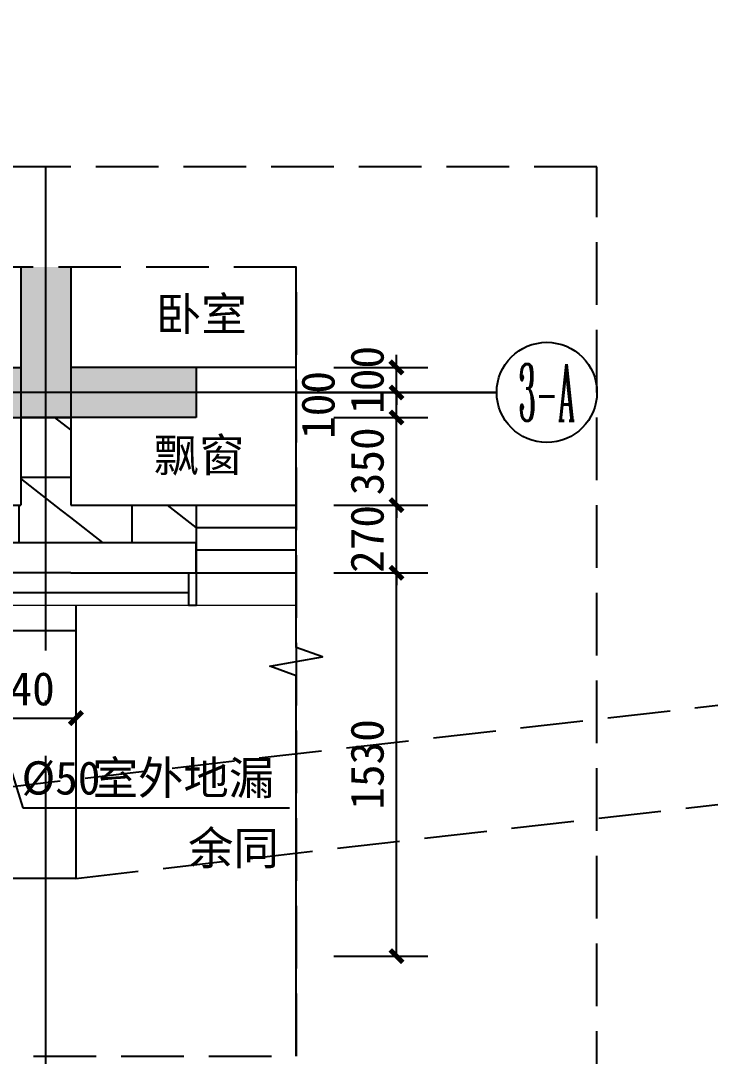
# Model space of a CAD drawing. Extents: x -10817 to 167545, y 26551 to 157048.
# Drawn here: x 20306 to 23057, y 108290 to 112424 of the extents above; entities that cross this region are included whole.
import ezdxf
from ezdxf.enums import TextEntityAlignment as Align
from ezdxf.xclip import XClip

# ---------------------------------------------------------------- set-up
doc = ezdxf.new("R2010")
doc.units = 0
doc.header["$LTSCALE"] = 1000
doc.header["$MEASUREMENT"] = 0
doc.header["$XCLIPFRAME"] = 0
doc.linetypes.add('DASH', pattern=[0.35, 0.25, -0.1])
doc.linetypes.add('DOTE', pattern=[2.42, 2, -0.2, 0.02, -0.2])
doc.layers.get('Defpoints').update_dxf_attribs({"color": 30, "linetype": 'DASH'})
for name, color, linetype in [('120-J-MC$0$A-ANNO-HATC-SOLD', 252, 'Continuous'), ('120-J-MC$0$A-COLU-CONC-HATC', 204, 'Continuous'), ('120-J-MC$0$A-DOOR', 51, 'Continuous'), ('120-J-MC$0$A-WALL-BLOK', 131, 'Continuous'), ('120-J-MC$0$A-WALL-INSL', 241, 'Continuous'), ('120-O-MC$0$A-COLU-CONC-HATC', 204, 'Continuous'), ('120-O-MC$0$A-WALL-BLOK', 131, 'Continuous'), ('120-O-MC$0$A-WALL-INSL', 241, 'Continuous'), ('120-墙体$0$120-墙体$0$A-COLU-CONC-HATC', 204, 'Continuous'), ('120-墙体$0$120-墙体$0$A-WALL-CONC', 9, 'Continuous'), ('125-MC-交接$0$A-COLU-CONC-HATC', 204, 'Continuous'), ('125-MC-交接$0$A-WALL-BLOK', 131, 'Continuous'), ('125-MC-交接$0$A-WALL-INSL', 241, 'Continuous'), ('125-O-MC$0$A-ANNO-HATC-SOLD', 252, 'Continuous'), ('125-O-MC$0$A-COLU-CONC-HATC', 204, 'Continuous'), ('125-O-MC$0$A-DOOR', 51, 'Continuous'), ('125-O-MC$0$A-FLOR-HRAL', 71, 'Continuous'), ('125-O-MC$0$A-WALL-BLOK', 131, 'Continuous'), ('125-O-MC$0$A-WALL-CONC', 9, 'Continuous'), ('125-O-MC$0$A-WALL-INSL', 241, 'Continuous'), ('125-墙体$0$125-墙体$0$A-COLU-CONC-HATC', 204, 'Continuous'), ('125-墙体$0$125-墙体$0$A-WALL-CONC', 9, 'Continuous'), ('125-核心筒-标准层$0$A-COLU-CONC-HATC', 204, 'Continuous'), ('125-核心筒-标准层$0$A-WALL-CONC', 9, 'Continuous'), ('3#-夹层$0$A-ANNO-TEXT', 7, 'Continuous'), ('3#楼二层线脚$0$1#2#住宅楼 平面图$0$A-00-HX-113-wall-01Y$0$HRAL', 31, 'Continuous'), ('3#楼二层线脚$0$110-XJ-1F-1#$0$1#2#住宅楼 平面图$0$A-00-HX-113-wall-01Y$0$HRAL', 31, 'Continuous'), ('3#楼二层线脚$0$A-00-HX-113-wall-01Y$0$HRAL', 31, 'Continuous'), ('3#楼二层线脚$0$bolibeiban剖', 4, 'Continuous'), ('A-ANNO-AXIS-CIRC', 3, 'Continuous'), ('A-ANNO-AXIS-TEXT', 7, 'Continuous'), ('A-ANNO-DIMS', 3, 'Continuous'), ('A-ANNO-DOTE', 10, 'DOTE'), ('A-ANNO-NOTE', 3, 'Continuous'), ('A-ANNO-SYMB', 3, 'Continuous'), ('A-ANNO-TEXT', 7, 'Continuous'), ('A-FLOR-UNDR', 177, 'Continuous'), ('AXIS_TEXT', 7, 'Continuous')]:
    doc.layers.add(name, color=color, linetype=linetype)
doc.layers.add('3#楼二层线脚$0$A-00-15-4#-PM-TF$0$00-装饰-看', color=46, linetype='Continuous', lineweight=5)
doc.layers.add('3#楼首层线脚$0$A-00-15-1#-PM-2F$0$00-装饰-看', color=46, linetype='Continuous', lineweight=5)
doc.styles.add('3#-夹层$0$Standard', font='')
doc.styles.add('_TCH_AXIS', font='COMPLEX', dxfattribs={"bigfont": 'GBCBIG'})
doc.styles.add('_TCH_DIM', font='')
doc.styles.add('_TCH_DIM_T3', font='')
doc.styles.add('COMPLEX', font='COMPLEX')
doc.styles.get('3#-夹层$0$Standard').set_extended_font_data('SimSun')
doc.styles.get('_TCH_DIM').set_extended_font_data('SimSun')
doc.styles.get('_TCH_DIM_T3').set_extended_font_data('SimSun')
doc.dimstyles.new('_TCH_ARCH&&50', dxfattribs={"dimtxt": 132.911392, "dimasz": 50, "dimexe": 125, "dimexo": 150, "dimgap": 50, "dimtad": 1, "dimdec": 0, "dimzin": 0, "dimdsep": 46, "dimtxsty": '_TCH_DIM_T3', "dimblk": 'ARCHTICK', "dimcen": 0.09, "dimclrt": 7, "dimazin": 2, "dimtfac": 1, "dimtdec": 0, "dimtix": 1, "dimtmove": 2, "dimatfit": 3, "dimfxl": 50, "dimtolj": 1, "dimtzin": 0, "dimarcsym": 0})
pattern_1 = [(0, (0, 0), (0, 350), []), (37.875, (400, 0), (-169.6153, 218.0767), []), (90, (400, 0), (-450, 3e-14), [])]

# ---------------------------------------------------------------- blocks, each defined once
blk = doc.blocks.new('120-J-MC$0$$TCHSYS$WIN2D')
for p, q in [((-0.5, 0.5), (0.5, 0.5)), ((-0.5, 0.5), (-0.5, -0.5)), ((0.5, 0.5), (0.5, -0.5)), ((0.5, 0.1667), (-0.5, 0.1667)), ((0.5, -0.1667), (-0.5, -0.1667)), ((-0.5, -0.5), (0.5, -0.5))]:
    blk.add_line(p, q)
blk = doc.blocks.new('120-J-MC')
at = {"layer": '120-J-MC$0$A-COLU-CONC-HATC'}
h = blk.add_hatch(dxfattribs=at)
h.set_pattern_fill('空心砖', color=256, scale=100, style=0)
h.set_pattern_definition(pattern_1)
h.paths.add_polyline_path([(700, -11550), (100, -11550), (100, -11700), (700, -11700)])
at = {"layer": '120-J-MC$0$A-ANNO-HATC-SOLD'}
blk.add_lwpolyline([(-2000, -11000), (100, -11000)], dxfattribs=at)
at = {"layer": '120-J-MC$0$A-WALL-BLOK'}
for p, q in [((700, -11550), (100, -11550)), ((100, -11550), (100, -11700)), ((100, -11700), (700, -11700))]:
    blk.add_line(p, q, dxfattribs=at)
at = {"layer": '120-J-MC$0$A-WALL-INSL'}
for p, q in [((100, -11820), (100, -11700)), ((700, -11820), (100, -11820))]:
    blk.add_line(p, q, dxfattribs=at)
at = {"layer": '120-J-MC$0$A-DOOR', "xscale": 2100, "yscale": 270, "zscale": 270, "rotation": 180}
blk.add_blockref('120-J-MC$0$$TCHSYS$WIN2D', (-950, -11685), dxfattribs=at)
blk = doc.blocks.new('120-J-MC-首层')
at = {"layer": 'Defpoints'}
blk.add_lwpolyline([(-6150, -10950), (-7250, -10950), (-7250, 250), (750, 250), (750, -12150), (-6150, -12150)], close=True, dxfattribs=at)
ref = blk.add_blockref('120-J-MC', (0, 0))
XClip(ref).set_block_clipping_path([(-6170.8192622978, -10950), (-7249.9951632023, -10950), (-7249.9951632023, 250), (750, 250), (750, -12150), (-6170.8192622978, -12150)])
blk = doc.blocks.new('120-O-MC')
at = {"layer": '120-O-MC$0$A-COLU-CONC-HATC'}
h = blk.add_hatch(dxfattribs=at)
h.set_pattern_fill('空心砖', color=256, scale=100, style=0)
h.set_pattern_definition(pattern_1)
h.paths.add_polyline_path([(-9550, -11700.000521), (-9050, -11700.000521), (-9050, -11550.000521), (-9550, -11550.000521)])
at = {"layer": '120-O-MC$0$A-WALL-BLOK'}
for p, q in [((-9050, -11550.000521), (-9550, -11550.000521)), ((-9550, -11700.000521), (-9050, -11700.000521))]:
    blk.add_line(p, q, dxfattribs=at)
at = {"layer": '120-O-MC$0$A-WALL-INSL'}
blk.add_line((-9550, -11820.000521), (-9050, -11820.000521), dxfattribs=at)
blk = doc.blocks.new('125-MC-交接')
at = {"layer": '125-MC-交接$0$A-COLU-CONC-HATC'}
h = blk.add_hatch(dxfattribs=at)
h.set_pattern_fill('空心砖', color=256, scale=100, style=0)
h.set_pattern_definition(pattern_1)
h.paths.add_polyline_path([(-100, -100), (-100, -450), (0, -500), (100, -450), (100, -100)])
h = blk.add_hatch(dxfattribs=at)
h.set_pattern_fill('空心砖', color=256, scale=100, style=0)
h.set_pattern_definition(pattern_1)
h.paths.add_polyline_path([(-100, -450), (-100, -600), (0, -600), (0, -500)])
h = blk.add_hatch(dxfattribs=at)
h.set_pattern_fill('空心砖', color=256, scale=100, style=0)
h.set_pattern_definition(pattern_1)
h.paths.add_polyline_path([(0, -500), (0, -600), (100, -600), (100, -450)])
at = {"layer": '125-MC-交接$0$A-WALL-BLOK'}
for p, q in [((-100, -100), (-100, -450)), ((100, -100), (-100, -100)), ((100, -100), (100, -450)), ((-100, -450), (-100, -450)), ((100, -450), (100, -450)), ((-100, -600), (0, -600)), ((0, -600), (100, -600))]:
    blk.add_line(p, q, dxfattribs=at)
at = {"layer": '125-MC-交接$0$A-WALL-INSL'}
for p, q in [((-100, -720), (0, -720)), ((0, -720), (100, -720))]:
    blk.add_line(p, q, dxfattribs=at)
blk = doc.blocks.new('125-O-MC$0$BGBFG')
at = {"layer": '125-O-MC$0$A-FLOR-HRAL'}
blk.add_lwpolyline([(0, 0), (700, 0), (700, -60), (0, -60)], close=True, dxfattribs=at)
blk.add_lwpolyline([(700, 0), (700, -90)], dxfattribs=at)
blk = doc.blocks.new('125-O-MC$0$$DorLib2D$00000009')
for p, q in [((0.4129, 0.9053), (0.4129, 0.0807)), ((0.4541, 0.9053), (0.4129, 0.9053)), ((0.4541, 0.0807), (0.4541, 0.9053)), ((0.4129, 0.7822), (0.378, 0.7822)), ((0.489, 0.7822), (0.4541, 0.7822)), ((0.4129, 0.6235), (0.378, 0.6235)), ((0.489, 0.6235), (0.4541, 0.6235)), ((-0.4941, 0.0807), (-0.4529, 0.0807)), ((-0.4941, -0.0018), (-0.4941, 0.0807)), ((-0.4529, 0.0807), (-0.4529, 0.0395)), ((0.4129, 0.0807), (0.4541, 0.0807)), ((0.4953, 0.0807), (0.4541, 0.0807)), ((0.4541, 0.0807), (0.4541, 0.0395)), ((0.4953, -0.0018), (0.4953, 0.0807)), ((-0.4529, 0.0395), (-0.4117, 0.0395)), ((-0.4117, 0.0395), (-0.4117, -0.0018)), ((0.4541, 0.0395), (0.4129, 0.0395)), ((0.4129, 0.0395), (0.4129, -0.0018)), ((-0.4941, -0.0018), (-0.4941, -0.0018)), ((-0.4117, -0.0018), (-0.4941, -0.0018)), ((0.4129, -0.0018), (0.4953, -0.0018)), ((0.4953, -0.0018), (0.4953, -0.0018))]:
    blk.add_line(p, q)
at = {"lineweight": 13}
for p, q in [((0.378, 0.7822), (0.378, 0.6235)), ((0.489, 0.7822), (0.489, 0.6235))]:
    blk.add_line(p, q, dxfattribs=at)
blk.add_arc((0.3716, 0.0817), 0.8246, 87.134, 180.0717, dxfattribs=at)
blk = doc.blocks.new('125-O-MC$0$$TCHSYS$WIN2D')
for p, q in [((-0.5, 0.5), (0.5, 0.5)), ((-0.5, 0.5), (-0.5, -0.5)), ((0.5, 0.5), (0.5, -0.5)), ((0.5, 0.1667), (-0.5, 0.1667)), ((0.5, -0.1667), (-0.5, -0.1667)), ((-0.5, -0.5), (0.5, -0.5))]:
    blk.add_line(p, q)
blk = doc.blocks.new('125-O-MC$0$$WINLIB2D$00000001')
at = {"color": 0}
for points in [[(-0.5, 0.5), (-0.5, -0.5)], [(-0.5, 0.5), (0.5, 0.5)], [(0.5, -0.5), (0.5, 0.5)], [(0.5, 0.1667), (-0.5, 0.1667)], [(0.5, -0.1667), (-0.5, -0.1667)], [(-0.5, -0.5), (0.5, -0.5)]]:
    blk.add_lwpolyline(points, dxfattribs=at)
blk = doc.blocks.new('125-O-MC')
at = {"layer": '125-O-MC$0$A-COLU-CONC-HATC'}
h = blk.add_hatch(dxfattribs=at)
h.set_pattern_fill('空心砖', color=256, scale=100, style=0)
h.set_pattern_definition(pattern_1)
h.paths.add_polyline_path([(3670, -11200), (3670, -11700), (3870, -11550), (3870, -11200)])
h = blk.add_hatch(dxfattribs=at)
h.set_pattern_fill('空心砖', color=256, scale=100, style=0)
h.set_pattern_definition(pattern_1)
h.paths.add_polyline_path([(7350, -11200), (7350, -11550), (7450, -11600), (7550, -11550), (7550, -11200)])
h = blk.add_hatch(dxfattribs=at)
h.set_pattern_fill('空心砖', color=256, scale=100, style=0)
h.set_pattern_definition(pattern_1)
h.paths.add_polyline_path([(3670, -11700), (3950, -11700), (3950, -11550), (3870, -11550)])
h = blk.add_hatch(dxfattribs=at)
h.set_pattern_fill('空心砖', color=256, scale=100, style=0)
h.set_pattern_definition(pattern_1)
h.paths.add_polyline_path([(7350, -11550), (6950, -11550), (6950, -11700), (7450, -11700), (7450, -11600)])
h = blk.add_hatch(dxfattribs=at)
h.set_pattern_fill('空心砖', color=256, scale=100, style=0)
h.set_pattern_definition(pattern_1)
h.paths.add_polyline_path([(7450, -11700), (7850, -11700), (7850, -11550), (7550, -11550), (7450, -11600)])
h = blk.add_hatch(dxfattribs=at)
h.set_pattern_fill('空心砖', color=256, scale=100, style=0)
h.set_pattern_definition(pattern_1)
h.paths.add_polyline_path([(10350, -11550), (9849.8, -11550), (9849.8, -11700), (10350, -11700)])
at = {"layer": '125-O-MC$0$A-ANNO-HATC-SOLD'}
for points in [[(3950, -11000), (6950, -11000)], [(7850, -11000), (9850, -11000)]]:
    blk.add_lwpolyline(points, dxfattribs=at)
at = {"layer": '125-O-MC$0$A-DOOR'}
for p, q in [((1900, 220), (2800, 220)), ((1900, -11320), (2800, -11320))]:
    blk.add_line(p, q, dxfattribs=at)
at = {"layer": '125-O-MC$0$A-FLOR-HRAL'}
blk.add_lwpolyline([(6300, -50), (7800, -50), (7800, -100), (6300, -100)], close=True, dxfattribs=at)
at = {"layer": '125-O-MC$0$A-WALL-BLOK'}
for p, q in [((700, -100), (700, 100)), ((2800, -100), (2800, 100)), ((700, -11000), (100, -11000)), ((100, -11000), (100, -11200)), ((700, -11200), (700, -11000)), ((2800, -11200), (2800, -11000)), ((100, -11200), (700, -11200)), ((3670, -11200), (3670, -11700)), ((3870, -11200), (3670, -11200)), ((3870, -11200), (3870, -11550)), ((7350, -11200), (7350, -11550)), ((7550, -11200), (7350, -11200)), ((7550, -11200), (7550, -11550)), ((3950, -11550), (3870, -11550)), ((3950, -11700), (3950, -11550)), ((7350, -11550), (6950, -11550)), ((6950, -11550), (6950, -11700)), ((7850, -11550), (7550, -11550)), ((7850, -11700), (7850, -11550)), ((10350, -11550), (9849.8, -11550)), ((9849.8, -11550), (9849.8, -11700)), ((3670, -11700), (3950, -11700)), ((6950, -11700), (7450, -11700)), ((7450, -11700), (7850, -11700)), ((9849.8, -11700), (10350, -11700))]:
    blk.add_line(p, q, dxfattribs=at)
at = {"layer": '125-O-MC$0$A-WALL-CONC'}
for p, q in [((6300, 100), (6300, -100)), ((7800, 100), (7800, -100))]:
    blk.add_line(p, q, dxfattribs=at)
at = {"layer": '125-O-MC$0$A-WALL-INSL'}
for p, q in [((700, -11320), (700, -11200)), ((100, -11320), (700, -11320)), ((3950, -11820), (3950, -11700)), ((6950, -11820), (6950, -11700)), ((7850, -11820), (7850, -11700)), ((9849.8, -11820), (9849.8, -11700)), ((3950, -11820), (3670, -11820)), ((7450, -11820), (6950, -11820)), ((7850, -11820), (7450, -11820)), ((10350, -11820), (9849.8, -11820))]:
    blk.add_line(p, q, dxfattribs=at)
for points in [[(700, 100), (700, 220), (-220, 220), (-220, -600), (-200, -600), (-200, -3700), (-100, -3700)], [(2800, 100), (2800, 220), (4100, 220), (4100, 100)], [(5300, 100), (5300, 220), (6100, 220), (6100, 200), (6300, 200), (6300, 100)], [(7800, 100), (7800, 200), (8050, 200)], [(-100, -5400), (-200, -5400), (-200, -4400), (-100, -4400)], [(100, -11320), (-220, -11320), (-220, -10500), (-200, -10500), (-200, -6100), (-100, -6100)], [(2800, -11200), (2800, -11320), (3550, -11320), (3550, -11820), (3670, -11820)]]:
    blk.add_lwpolyline(points, dxfattribs=at)
for p in [(3950, -11730), (7850, -11730)]:
    blk.add_blockref('125-O-MC$0$BGBFG', p)
at = {"xscale": -1}
blk.add_blockref('125-O-MC$0$BGBFG', (6950, -11730), dxfattribs=at)
at = {"layer": '125-O-MC$0$A-DOOR', "zscale": 320}
for name, p, xscale, yscale in [('125-O-MC$0$$DorLib2D$00000009', (2350, 60), 900, 900), ('125-O-MC$0$$TCHSYS$WIN2D', (1300, 60), -1200, -320), ('125-O-MC$0$$TCHSYS$WIN2D', (1300, -11160), -1200, 320), ('125-O-MC$0$$DorLib2D$00000009', (2350, -11160), 900, -900)]:
    blk.add_blockref(name, p, dxfattribs=dict(at, xscale=xscale, yscale=yscale))
at = {"layer": '125-O-MC$0$A-DOOR', "rotation": 180}
for name, p, xscale, yscale, zscale in [('125-O-MC$0$$TCHSYS$WIN2D', (7050, 50), -1500, 300, 300), ('125-O-MC$0$$WINLIB2D$00000001', (5450, -11685), 3000, -270, 270), ('125-O-MC$0$$WINLIB2D$00000001', (8849.9, -11685), 1999.827914118767, -270, 270)]:
    blk.add_blockref(name, p, dxfattribs=dict(at, xscale=xscale, yscale=yscale, zscale=zscale))
blk = doc.blocks.new('120-墙体')
at = {"layer": '120-墙体$0$120-墙体$0$A-COLU-CONC-HATC'}
blk.add_hatch(color=256, dxfattribs=at).paths.add_polyline_path([(-9050, -11200), (-9050, -11000), (-9550, -11000), (-9550, -11200)])
at = {"layer": '120-墙体$0$120-墙体$0$A-WALL-CONC'}
for p, q in [((-9050, -11000), (-9550, -11000)), ((-9050, -11200), (-9550, -11200))]:
    blk.add_line(p, q, dxfattribs=at)
at = {"layer": 'Defpoints'}
blk.add_lwpolyline([(-7800, 100), (-7800, -3300), (-7050, -3300), (-7050, -4700), (-8350, -4700), (-8350, -7200), (-9550, -7200), (-9550, -11200)], dxfattribs=at)
blk = doc.blocks.new('125-核心筒-标准层')
at = {"layer": '125-核心筒-标准层$0$A-COLU-CONC-HATC'}
for points in [[(0, -33.3), (-100, -100), (-100, -3900), (0, -3966.7), (100, -3900), (100, -100)], [(-100, -3900), (-100, -4100), (0, -4100), (0, -3966.7)], [(0, -3966.7), (0, -4100), (100, -4100), (100, -3900)]]:
    blk.add_hatch(color=256, dxfattribs=at).paths.add_polyline_path(points)
at = {"layer": '125-核心筒-标准层$0$A-WALL-CONC'}
for p, q in [((-100, -100), (-100, -3900)), ((100, -100), (100, -3900)), ((-100, -3900), (-100, -3900)), ((100, -3900), (100, -3900)), ((-100, -4100), (0, -4100)), ((0, -4100), (100, -4100))]:
    blk.add_line(p, q, dxfattribs=at)
blk = doc.blocks.new('125-墙体')
at = {"layer": '125-墙体$0$125-墙体$0$A-COLU-CONC-HATC'}
blk.add_hatch(color=256, dxfattribs=at).paths.add_polyline_path([(9850, -11000), (9850, -11200), (10350, -11200), (10350, -11000)])
at = {"layer": '125-墙体$0$125-墙体$0$A-WALL-CONC'}
for p, q in [((9850, -11000), (10350, -11000)), ((9850, -11200), (10350, -11200))]:
    blk.add_line(p, q, dxfattribs=at)
blk.add_lwpolyline([(9850, -11000), (9850, -11200)], dxfattribs=at)
at = {"layer": 'Defpoints'}
blk.add_lwpolyline([(8600, 100), (8600, -3300), (7850, -3300), (7850, -4700), (9150, -4700), (9150, -7200), (10350, -7200), (10350, -11200)], dxfattribs=at)
blk = doc.blocks.new('3#楼首层线脚')
at = {"layer": '3#楼首层线脚$0$A-00-15-1#-PM-2F$0$00-装饰-看', "linetype": 'ByBlock'}
blk.add_lwpolyline([(3320.4, -5350), (3320.4, -5700), (10450.6, -5700)], dxfattribs=at)
blk = doc.blocks.new('3#楼二层线脚')
at = {"layer": '3#楼二层线脚$0$1#2#住宅楼 平面图$0$A-00-HX-113-wall-01Y$0$HRAL'}
blk.add_lwpolyline([(-120.5, -4850), (-120.5, -5940), (3320.4, -5940), (3320.4, -4850)], dxfattribs=at)
at = {"layer": '3#楼二层线脚$0$110-XJ-1F-1#$0$1#2#住宅楼 平面图$0$A-00-HX-113-wall-01Y$0$HRAL'}
blk.add_lwpolyline([(3320.4, -4950), (-120.4, -4950)], dxfattribs=at)
at = {"layer": '3#楼二层线脚$0$A-00-15-4#-PM-TF$0$00-装饰-看', "color": 251}
for points in [[(-2600.1, -4850), (-600.2, -4850)], [(-570.2, -4850), (570.2, -4850)]]:
    blk.add_lwpolyline(points, dxfattribs=at)
at = {"layer": '3#楼二层线脚$0$A-00-HX-113-wall-01Y$0$HRAL'}
blk.add_lwpolyline([(-600.2, -4720), (-600.2, -4850), (-570.2, -4850), (-570.2, -4720)], dxfattribs=at)
at = {"layer": '3#楼二层线脚$0$bolibeiban剖'}
blk.add_lwpolyline([(-570.2, -4800), (570.2, -4800)], dxfattribs=at)
blk = doc.blocks.new('_ArchTick')
at = {"color": 0, "linetype": 'ByBlock', "const_width": 0.4}
blk.add_lwpolyline([(-0.5, -0.5), (0.5, 0.5)], dxfattribs=at)
blk = doc.blocks.new('*D2773')
at = {"layer": 'A-ANNO-DIMS', "color": 0, "lineweight": -2, "transparency": 16777216}
for p, q in [((20085.6, 109889.5), (20085.6, 109514.5)), ((20526.1, 109889.5), (20526.1, 109514.5)), ((20085.6, 109639.5), (20526.1, 109639.5))]:
    blk.add_line(p, q, dxfattribs=at)
at = {"layer": 'Defpoints', "color": 0, "transparency": 16777216}
for p in [(20085.6, 110039.5), (20526.1, 110039.5), (20526.1, 109639.5)]:
    blk.add_point(p, dxfattribs=at)
at = {"layer": 'A-ANNO-DIMS', "color": 0, "lineweight": -2, "transparency": 16777216, "xscale": 50, "yscale": 50, "zscale": 50, "rotation": 180}
blk.add_blockref('_ArchTick', (20085.6, 109639.5), dxfattribs=at)
at = {"layer": 'A-ANNO-DIMS', "color": 0, "lineweight": -2, "transparency": 16777216, "xscale": 50, "yscale": 50, "zscale": 50}
blk.add_blockref('_ArchTick', (20526.1, 109639.5), dxfattribs=at)
at = {"layer": 'A-ANNO-DIMS', "color": 7, "transparency": 16777216, "insert": (20305.9, 109756), "char_height": 132.91, "attachment_point": 5, "style": '_TCH_DIM_T3'}
blk.add_mtext('\\A1;440', dxfattribs=at)
blk = doc.blocks.new('*D3200')
at = {"layer": 'A-ANNO-DIMS', "color": 0, "lineweight": -2, "transparency": 16777216}
for p, q in [((21555.2, 110219.7), (21930.2, 110219.7)), ((21805.2, 108689.7), (21805.2, 110219.7)), ((21555.2, 108689.7), (21930.2, 108689.7))]:
    blk.add_line(p, q, dxfattribs=at)
at = {"layer": 'Defpoints', "color": 0, "transparency": 16777216}
for p in [(21405.2, 110219.7), (21805.2, 110219.7), (21405.2, 108689.7)]:
    blk.add_point(p, dxfattribs=at)
at = {"layer": 'A-ANNO-DIMS', "color": 0, "lineweight": -2, "transparency": 16777216, "xscale": 50, "yscale": 50, "zscale": 50}
for p, rotation in [((21805.2, 110219.7), 90), ((21805.2, 108689.7), 270)]:
    blk.add_blockref('_ArchTick', p, dxfattribs=dict(at, rotation=rotation))
at = {"layer": 'A-ANNO-DIMS', "color": 7, "transparency": 16777216, "insert": (21688.7, 109454.7), "char_height": 132.91, "attachment_point": 5, "rotation": 90, "style": '_TCH_DIM_T3'}
blk.add_mtext('\\A1;1530', dxfattribs=at)
blk = doc.blocks.new('*D3201')
at = {"layer": 'A-ANNO-DIMS', "color": 0, "lineweight": -2, "transparency": 16777216}
for p, q in [((21805.2, 110489.7), (21805.2, 110539.7)), ((21555.2, 110489.7), (21930.2, 110489.7)), ((21805.2, 110219.7), (21805.2, 110489.7)), ((21555.2, 110219.7), (21930.2, 110219.7)), ((21805.2, 110219.7), (21805.2, 110169.7))]:
    blk.add_line(p, q, dxfattribs=at)
at = {"layer": 'Defpoints', "color": 0, "transparency": 16777216}
for p in [(21405.2, 110489.7), (21805.2, 110489.7), (21405.2, 110219.7)]:
    blk.add_point(p, dxfattribs=at)
at = {"layer": 'A-ANNO-DIMS', "color": 0, "lineweight": -2, "transparency": 16777216, "xscale": 50, "yscale": 50, "zscale": 50}
for p, rotation in [((21805.2, 110489.7), 270), ((21805.2, 110219.7), 90)]:
    blk.add_blockref('_ArchTick', p, dxfattribs=dict(at, rotation=rotation))
at = {"layer": 'A-ANNO-DIMS', "color": 7, "transparency": 16777216, "insert": (21688.7, 110354.7), "char_height": 132.91, "attachment_point": 5, "rotation": 90, "style": '_TCH_DIM_T3'}
blk.add_mtext('\\A1;270', dxfattribs=at)
blk = doc.blocks.new('*D3202')
at = {"layer": 'A-ANNO-DIMS', "color": 0, "lineweight": -2, "transparency": 16777216}
for p, q in [((21805.2, 110839.7), (21805.2, 110889.7)), ((21555.2, 110839.7), (21930.2, 110839.7)), ((21805.2, 110489.7), (21805.2, 110839.7)), ((21555.2, 110489.7), (21930.2, 110489.7)), ((21805.2, 110489.7), (21805.2, 110439.7))]:
    blk.add_line(p, q, dxfattribs=at)
at = {"layer": 'Defpoints', "color": 0, "transparency": 16777216}
for p in [(21405.2, 110839.7), (21805.2, 110839.7), (21405.2, 110489.7)]:
    blk.add_point(p, dxfattribs=at)
at = {"layer": 'A-ANNO-DIMS', "color": 0, "lineweight": -2, "transparency": 16777216, "xscale": 50, "yscale": 50, "zscale": 50}
for p, rotation in [((21805.2, 110839.7), 270), ((21805.2, 110489.7), 90)]:
    blk.add_blockref('_ArchTick', p, dxfattribs=dict(at, rotation=rotation))
at = {"layer": 'A-ANNO-DIMS', "color": 7, "transparency": 16777216, "insert": (21688.7, 110664.7), "char_height": 132.91, "attachment_point": 5, "rotation": 90, "style": '_TCH_DIM_T3'}
blk.add_mtext('\\A1;350', dxfattribs=at)
blk = doc.blocks.new('*D3203')
at = {"layer": 'A-ANNO-DIMS', "color": 0, "lineweight": -2, "transparency": 16777216}
for p, q in [((21555.2, 110939.7), (21930.2, 110939.7)), ((21805.2, 110839.7), (21805.2, 110939.7)), ((21555.2, 110839.7), (21930.2, 110839.7))]:
    blk.add_line(p, q, dxfattribs=at)
at = {"layer": 'Defpoints', "color": 0, "transparency": 16777216}
for p in [(21405.2, 110939.7), (21805.2, 110939.7), (21405.2, 110839.7)]:
    blk.add_point(p, dxfattribs=at)
at = {"layer": 'A-ANNO-DIMS', "color": 0, "lineweight": -2, "transparency": 16777216, "xscale": 50, "yscale": 50, "zscale": 50}
for p, rotation in [((21805.2, 110939.7), 90), ((21805.2, 110839.7), 270)]:
    blk.add_blockref('_ArchTick', p, dxfattribs=dict(at, rotation=rotation))
at = {"layer": 'A-ANNO-DIMS', "color": 7, "transparency": 16777216, "insert": (21492.7, 110889.7), "char_height": 132.91, "attachment_point": 5, "rotation": 90, "style": '_TCH_DIM_T3'}
blk.add_mtext('\\A1;100', dxfattribs=at)
blk = doc.blocks.new('*D3204')
at = {"layer": 'A-ANNO-DIMS', "color": 0, "lineweight": -2, "transparency": 16777216}
for p, q in [((21805.2, 111039.7), (21805.2, 111089.7)), ((21555.2, 111039.7), (21930.2, 111039.7)), ((21805.2, 110939.7), (21805.2, 111039.7)), ((21555.2, 110939.7), (21930.2, 110939.7)), ((21805.2, 110939.7), (21805.2, 110889.7))]:
    blk.add_line(p, q, dxfattribs=at)
at = {"layer": 'Defpoints', "color": 0, "transparency": 16777216}
for p in [(21405.2, 111039.7), (21805.2, 111039.7), (21405.2, 110939.7)]:
    blk.add_point(p, dxfattribs=at)
at = {"layer": 'A-ANNO-DIMS', "color": 0, "lineweight": -2, "transparency": 16777216, "xscale": 50, "yscale": 50, "zscale": 50}
for p, rotation in [((21805.2, 111039.7), 270), ((21805.2, 110939.7), 90)]:
    blk.add_blockref('_ArchTick', p, dxfattribs=dict(at, rotation=rotation))
at = {"layer": 'A-ANNO-DIMS', "color": 7, "transparency": 16777216, "insert": (21688.7, 110989.7), "char_height": 132.91, "attachment_point": 5, "rotation": 90, "style": '_TCH_DIM_T3'}
blk.add_mtext('\\A1;100', dxfattribs=at)
blk = doc.blocks.new('_AXISO')
blk.add_circle((0, 0), 0.5)
at = {"layer": 'AXIS_TEXT', "style": 'COMPLEX', "width": 1.041667}
blk.add_attdef('A', text='', height=0.56, dxfattribs=at).set_placement((-0.25, -0.28), (0.25, -0.28), align=Align.FIT)

msp = doc.modelspace()

# ---------------------------------------------------------------- linework, layer by layer
at = {"layer": 'A-ANNO-AXIS-CIRC'}
msp.add_line((21405.2, 110939.7), (22205.2, 110939.7), dxfattribs=at)
at = {"layer": 'A-ANNO-DOTE'}
for points in [[(20405.7, 107489.5), (20405.7, 111839.7)], [(22205.2, 110939.7), (15711.1, 110939.7)]]:
    msp.add_lwpolyline(points, dxfattribs=at)
at = {"layer": 'A-ANNO-NOTE'}
for p, q in [((20085.6, 110014.5), (20313.9, 109282)), ((20313.9, 109282), (21378.9, 109282))]:
    msp.add_line(p, q, dxfattribs=at)
at = {"layer": 'A-ANNO-SYMB'}
msp.add_lwpolyline([(21405.2, 108289.7), (21405.2, 109808.4), (21300.2, 109846.6), (21510.2, 109883.7), (21405.2, 109920.9), (21405.2, 111439.7)], dxfattribs=at)
at = {"layer": 'A-FLOR-UNDR', "linetype": 'DASH'}
for points in [[(17085.2, 108999.7), (28662.7, 110333.5)], [(20526.1, 108999.7), (32103.6, 110333.5)]]:
    msp.add_lwpolyline(points, dxfattribs=at)
at = {"layer": 'Defpoints'}
for points in [[(22605.2, 111839.7), (15311.1, 111839.7), (15311.1, 107089.7), (22605.2, 107089.7)], [(16506.1, 108289.7), (21405.8, 108289.7), (21405.8, 111439.7), (16506.1, 111439.7)], [(16506.1, 108289.7), (21405.8, 108289.7), (21405.8, 111439.7), (16506.1, 111439.7)]]:
    msp.add_lwpolyline(points, close=True, dxfattribs=at)

# ---------------------------------------------------------------- block references
ref = msp.add_blockref('3#楼首层线脚', (31983.2, 116273.5), dxfattribs=dict(xscale=-1))
XClip(ref).set_block_clipping_path([(-2550.001355944, -6650.1452511974), (3900.0557166993, 13400.0000000014)])
ref = msp.add_blockref('120-J-MC-首层', (22333.2, 123373.5), dxfattribs=dict(xscale=-1))
XClip(ref).set_block_clipping_path([(-12100.001355944, -13750.1452511974), (-5749.9442833007, 6300.0000000014)])
ref = msp.add_blockref('120-O-MC', (10755.7, 122039.7), dxfattribs=dict(xscale=-1))
XClip(ref).set_block_clipping_path([(-5750.4371804217, -13749.9399204811), (-10650.1720858813, -13750.0015722989), (-10650.1720858813, -10600.0055540463), (-5750.4371804217, -10599.9439022285)])
ref = msp.add_blockref('120-墙体', (10755.7, 122039.7), dxfattribs=dict(xscale=-1))
XClip(ref).set_block_clipping_path([(-5750.4371804217, -13749.9393994769), (-10650.1720858813, -13750.0010512947), (-10650.1720858813, -10600.0050330421), (-5750.4371804217, -10599.9433812243)])
ref = msp.add_blockref('3#楼二层线脚', (20405.7, 114939.7), dxfattribs=dict(xscale=-1))
XClip(ref).set_block_clipping_path([(-1000.1720858813, -6649.9393994769), (3899.5628195783, -3500.0050330421)])
ref = msp.add_blockref('125-核心筒-标准层', (20405.7, 114939.7), dxfattribs=dict(xscale=-1))
XClip(ref).set_block_clipping_path([(3899.5628195783, -6649.9393994769), (-1000.1720858813, -6650.0010512947), (-1000.1720858813, -3500.0050330421), (3899.5628195783, -3499.9433812243)])
ref = msp.add_blockref('125-O-MC', (30855.7, 122039.7), dxfattribs=dict(xscale=-1))
XClip(ref).set_block_clipping_path([(14349.5628195783, -13749.9399204811), (9449.8279141187, -13750.0015722989), (9449.8279141187, -10600.0055540463), (14349.5628195783, -10599.9439022285)])
ref = msp.add_blockref('125-墙体', (30855.7, 122039.7), dxfattribs=dict(xscale=-1))
XClip(ref).set_block_clipping_path([(14349.5628195783, -13749.9393994769), (9449.8279141187, -13750.0010512947), (9449.8279141187, -10600.0050330421), (14349.5628195783, -10599.9433812243)])
at = {"xscale": -1}
msp.add_blockref('125-MC-交接', (20405.7, 110939.7), dxfattribs=at)
msp.add_blockref('125-MC-交接', (20405.7, 110939.7), dxfattribs=at)
at = {"layer": 'A-ANNO-AXIS-CIRC'}
ref = msp.add_blockref('_AXISO', (22405.2, 110939.7), dxfattribs=dict(at, xscale=400, yscale=400, zscale=400))
ref.add_attrib('A', '3-A', dxfattribs={"layer": 'A-ANNO-AXIS-TEXT', "height": 226.27, "style": '_TCH_AXIS', "width": 0.333333}).set_placement((22292.1, 110826.5), (22518.3, 110826.5), align=Align.FIT)

# ---------------------------------------------------------------- texts
at = {"layer": '3#-夹层$0$A-ANNO-TEXT', "style": '3#-夹层$0$Standard'}
for s, p in [('卧室', (20844.8, 111186.5)), ('飘窗', (20835.9, 110623.6))]:
    msp.add_text(s, height=132.91, dxfattribs=at).set_placement(p)
at = {"layer": 'A-ANNO-TEXT', "color": 7, "style": '_TCH_DIM'}
for s, p in [('%%c50', (20308.9, 109334.5)), ('室外地漏', (20592.4, 109334.5)), ('余同', (20973.4, 109054.5))]:
    msp.add_text(s, height=132.91, dxfattribs=at).set_placement(p)

# ---------------------------------------------------------------- dimensions: what is measured, and where the dimension line sits
at = {"layer": 'A-ANNO-DIMS'}
for p1, p2, picture, middle in [((21405.2, 110939.7), (21405.2, 111039.7), '*D3204', (21688.7, 110989.7)), ((21405.2, 110489.7), (21405.2, 110839.7), '*D3202', (21688.7, 110664.7)), ((21405.2, 110219.7), (21405.2, 110489.7), '*D3201', (21688.7, 110354.7)), ((21405.2, 108689.7), (21405.2, 110219.7), '*D3200', (21688.7, 109454.7)), ((20085.6255, 110039.524), (20526.114, 110039.5241), '*D2773', (20305.8697, 109755.9798))]:
    dim = msp.add_aligned_dim(p1=p1, p2=p2, distance=-400, dimstyle='_TCH_ARCH&&50', dxfattribs=at)
    dim.commit()
    dim.dimension.update_dxf_attribs({"geometry": picture, "text_midpoint": middle})
dim = msp.add_linear_dim(base=(21805.2, 110939.7), p1=(21405.2, 110839.7), p2=(21405.2, 110939.7), angle=90, dimstyle='_TCH_ARCH&&50', dxfattribs=at)
dim.commit()
dim.dimension.update_dxf_attribs({"geometry": '*D3203', "text_midpoint": (21492.7, 110889.7), "dimtype": 161})

doc.saveas('drawing.dxf')
